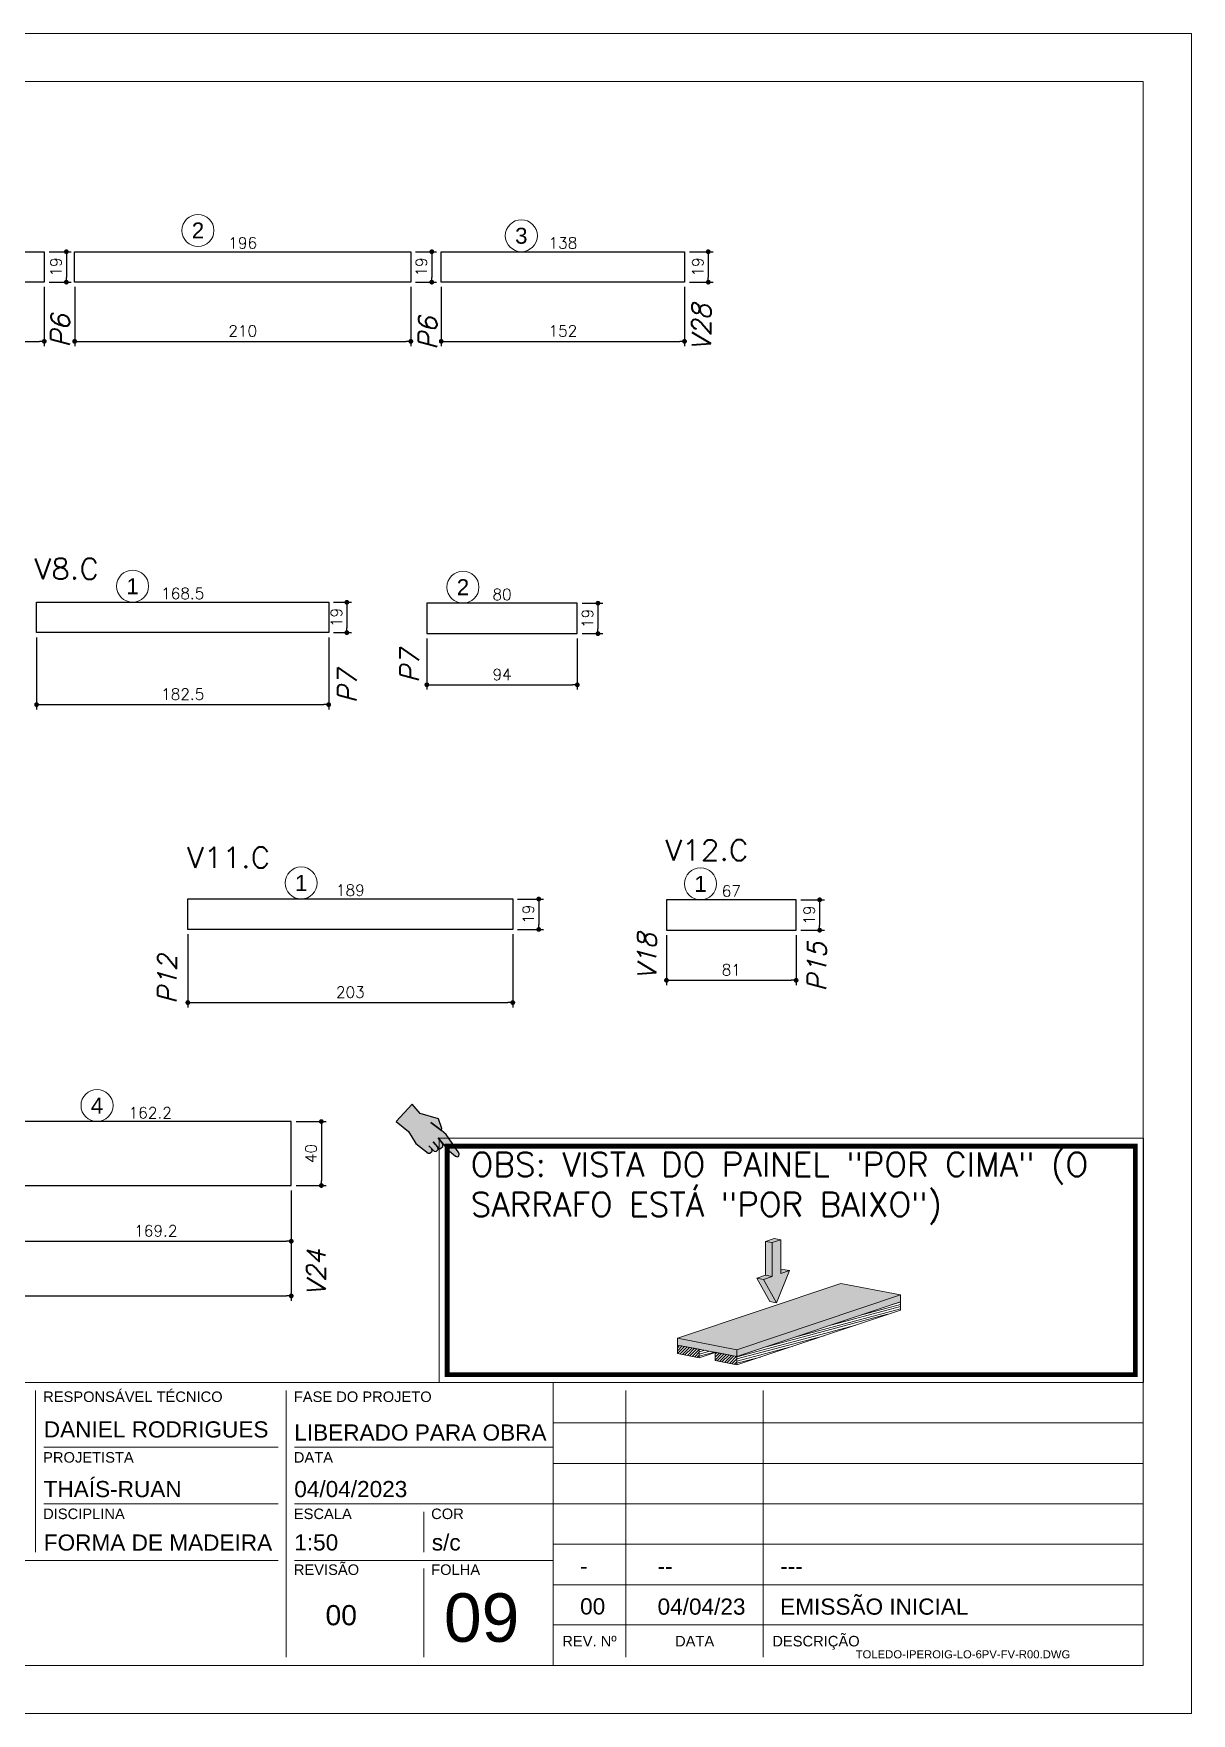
# Model space of a CAD drawing. Extents: x -20676 to 4767, y -817 to 14640.
# Drawn here: x -18330 to -17606, y 6382 to 7432 of the extents above; entities that cross this region are included whole.
import ezdxf
from ezdxf.enums import TextEntityAlignment as Align
from ezdxf.lldxf.tags import DXFTag

# ---------------------------------------------------------------- set-up
doc = ezdxf.new("R2010")
doc.units = 0
doc.header["$PDMODE"] = 2
doc.header["$PDSIZE"] = 10
doc.linetypes.add('CABLIN', pattern=[0.35, 0.25, -0.1])
doc.layers.get('0').update_dxf_attribs({"lineweight": 13})
doc.layers.get('Defpoints').update_dxf_attribs({"lineweight": 13})
for name, color, linetype, lineweight in [('contorno de painel', 7, 'Continuous', 13), ('cotas', 4, 'Continuous', 13), ('FOLHA MB', 7, 'Continuous', 13), ('HACHURACONCRETO', 7, 'Continuous', 13), ('Romaneio', 1, 'Continuous', 13), ('texto de viga', 7, 'Continuous', 13)]:
    doc.layers.add(name, color=color, linetype=linetype, lineweight=lineweight)
for name, color, linetype in [('Cota Sarrafo', 180, 'Continuous'), ('Painéis', 200, 'Continuous'), ('REGUA-80', 111, 'Continuous'), ('TEXTO_GERAL', 7, 'Continuous'), ('va165-sec', 5, 'DASHED')]:
    doc.layers.add(name, color=color, linetype=linetype)
doc.styles.add('ARIAL', font='arial.ttf', dxfattribs={"oblique": 15, "height": 25})
doc.styles.add('MB_C01', font='arial.ttf', dxfattribs={"height": 1.3})
doc.styles.add('MB_C02', font='arial.ttf', dxfattribs={"height": 2})
doc.styles.add('MB_C03', font='arial.ttf', dxfattribs={"height": 2.5})
doc.styles.add('MB_C04', font='arial.ttf', dxfattribs={"height": 6})
doc.styles.add('REGUA-120', font='ROMANS.shx', dxfattribs={"height": 15})
doc.styles.add('ROMANS', font='romans.shx')
tags = doc.linetypes.add('DASHED', pattern=[0.75, 0.5, -0.25]).pattern_tags.tags
tags[6:7] = [DXFTag(74, 4), DXFTag(75, 0), DXFTag(340, '0'), DXFTag(46, 1.0), DXFTag(50, 0.0), DXFTag(44, 0.0), DXFTag(45, 0.0)]
tags[4:5] = [DXFTag(74, 4), DXFTag(75, 0), DXFTag(340, '0'), DXFTag(46, 1.0), DXFTag(50, 0.0), DXFTag(44, 0.0), DXFTag(45, 0.0)]
doc.dimstyles.new('PAINEL', dxfattribs={"dimtxt": 7, "dimasz": 3, "dimexe": 3, "dimexo": 3, "dimgap": 3, "dimtad": 1, "dimdec": 1, "dimzin": 12, "dimdsep": 46, "dimtxsty": 'ROMANS', "dimblk": 'DOT', "dimcen": 0, "dimclrd": 4, "dimclre": 4, "dimclrt": 240, "dimadec": 1, "dimazin": 3, "dimtfac": 1, "dimtdec": 1, "dimtmove": 0, "dimatfit": 3, "dimfxl": 0, "dimtolj": 1, "dimtzin": 12, "dimarcsym": 0})
doc.dimstyles.new('projeto2', dxfattribs={"dimtxt": 7, "dimasz": 5, "dimexe": 1.25, "dimexo": 2.5, "dimgap": 2, "dimtad": 1, "dimdec": 1, "dimdsep": 46, "dimtxsty": 'ROMANS', "dimblk": 'OBLIQUE', "dimcen": 10, "dimdle": 1, "dimse1": 1, "dimse2": 1, "dimsd1": 1, "dimsd2": 1, "dimclrd": 256, "dimclre": 256, "dimclrt": 3, "dimadec": 0, "dimazin": 0, "dimtfac": 1, "dimtdec": 1, "dimtmove": 0, "dimatfit": 3, "dimldrblk": 'OBLIQUE', "dimfxl": 0, "dimlwd": -1, "dimlwe": -1, "dimarcsym": 0})

# ---------------------------------------------------------------- blocks, each defined once
blk = doc.blocks.new('A$Ceb89ac90')
at = {"color": 1}
for p, q in [((1086.3, 356.7), (70, 356.7)), ((763, 351.7), (763, 250.7)), ((919.6, 351.7), (919.6, 185)), ((1086.3, 356.7), (1086.3, 179.9)), ((1455, 356.7), (1086.3, 356.7)), ((1131.8, 185), (1131.8, 351.7)), ((1217.6, 351.7), (1217.6, 185)), ((1455, 331.5), (1086.3, 331.5)), ((914.6, 316.3), (768.1, 316.3)), ((1086.3, 316.3), (924.7, 316.3)), ((1455, 306.2), (1086.3, 306.2)), ((914.6, 281), (768.1, 281)), ((1086.3, 281), (924.7, 281)), ((1005.5, 275.9), (1005.5, 250.7)), ((1455, 281), (1086.3, 281)), ((1455, 255.7), (1086.3, 255.7)), ((914.6, 245.6), (440.7, 245.6)), ((1086.3, 245.6), (924.7, 245.6)), ((1005.5, 240.6), (1005.5, 185)), ((1455, 230.4), (1086.3, 230.4)), ((1455, 205.2), (1086.3, 205.2))]:
    blk.add_line(p, q, dxfattribs=at)
for points in [[(0, 1199.9), (0, 149.9), (1485, 149.9), (1485, 1199.9)], [(70, 1169.9), (70, 179.9), (1455, 179.9), (1455, 1169.9)]]:
    blk.add_lwpolyline(points, close=True, dxfattribs=at)
at = {"color": 6, "style": 'MB_C01'}
for s, height, p in [('RESPONSÁVEL TÉCNICO', 6.566, (767.7, 344.6)), ('FASE DO PROJETO', 6.566, (924.3, 344.6)), ('PROJETISTA', 6.57, (767.7, 306.7)), ('DATA', 6.57, (924.3, 306.7)), ('DISCIPLINA', 6.57, (767.7, 271.4)), ('ESCALA', 6.57, (924.3, 271.4)), ('COR', 6.57, (1010.1, 271.4)), ('REVISÃO', 6.57, (924.3, 236.5)), ('FOLHA', 6.57, (1010.1, 236.5))]:
    blk.add_text(s, height=height, dxfattribs=at).set_placement(p)
at = {"color": 5, "style": 'MB_C02'}
for s, p in [('DANIEL RODRIGUES', (768.1, 322.4)), ('FORMA DE MADEIRA', (768.1, 251.7))]:
    blk.add_text(s, height=10.102, dxfattribs=at).set_placement(p)
at = {"color": 6, "style": 'MB_C01'}
for s, p in [('DESCRIÇÃO', (1250.5, 195.1)), ('REV. Nº', (1109, 195.1)), ('DATA', (1174.7, 195.1))]:
    blk.add_text(s, height=6.57, dxfattribs=at).set_placement(p, align=Align.MIDDLE_CENTER)
at = {"insert": (1275.3, 189.4), "char_height": 5.051, "width": 210.818, "attachment_point": 1, "style": 'MB_C04'}
blk.add_mtext('TOLEDO-IPEROIG-LO-6PV-FV-R00.DWG', dxfattribs=at)
at = {"color": 5}
for tag, p, height, style in [('REV_05', (1103.1, 338.1), 10.1, 'MB_C02'), ('DATA_REV_05', (1151.5, 337.9), 10.1, 'MB_C02'), ('INFO_REV_05', (1228.1, 337.9), 10.1, 'MB_C02'), ('CLIENTE', (449.7, 328.8), 12.6, 'MB_C03'), ('FASE', (924.6, 320.5), 10.1, 'MB_C02'), ('REV_04', (1103.1, 312.8), 10.1, 'MB_C02'), ('DATA_REV_04', (1151.5, 312.7), 10.1, 'MB_C02'), ('INFO_REV_04', (1228.1, 312.7), 10.1, 'MB_C02'), ('PROJETISTA', (768, 285.1), 10.1, 'MB_C02'), ('DATA', (924.6, 285.1), 10.1, 'MB_C02'), ('REV_03', (1103.1, 287.6), 10.1, 'MB_C02'), ('DATA_REV_03', (1151.5, 287.4), 10.1, 'MB_C02'), ('INFO_REV_03', (1228.1, 287.4), 10.1, 'MB_C02'), ('OBRA', (449.7, 273.3), 12.6, 'MB_C03'), ('REV_02', (1103.1, 262.3), 10.1, 'MB_C02'), ('DATA_REV_02', (1151.5, 262.1), 10.1, 'MB_C02'), ('INFO_REV_02', (1228.1, 262.1), 10.1, 'MB_C02'), ('ESC', (924.6, 251.8), 10.1, 'MB_C02'), ('COR', (1010.5, 251.8), 10.1, 'MB_C02'), ('REV_01', (1103.1, 237.1), 10.1, 'MB_C02'), ('DATA_REV_01', (1151.5, 236.9), 10.1, 'MB_C02'), ('INFO_REV_01', (1228.1, 236.9), 10.1, 'MB_C02'), ('PAVIMENTO', (449.7, 215.3), 12.6, 'MB_C03'), ('FL', (1018.1, 194.7), 30.3, 'MB_C04'), ('REV_00', (1103.1, 211.8), 10.1, 'MB_C02'), ('DATA_REV_00', (1151.5, 211.6), 10.1, 'MB_C02'), ('EMISSÃO_INICIAL', (1228.1, 211.6), 10.1, 'MB_C02'), ('REV', (944.1, 205), 12.6, 'MB_C03')]:
    blk.add_attdef(tag, p, '', height=height, dxfattribs=dict(at, style=style))
at = {"color": 6, "style": 'MB_C02'}
for tag, p in [('ENDEREÇO_CLIENTE', (449.7, 307.8)), ('ENDEREÇO_OBRA', (449.7, 252.7)), ('TIPO_DE_PROJETO', (449.7, 192.3))]:
    blk.add_attdef(tag, p, '', height=10.1, dxfattribs=at)
blk = doc.blocks.new('INDICADOR')
at = {"layer": 'va165-sec', "ltscale": 100}
blk.add_hatch(color=61, dxfattribs=at).paths.add_polyline_path([(-59.7, -24.5), (-37.5, -24.3), (-35.4, -22.8), (-34.7, -18.5), (-36.9, -15.9), (-32.1, -16.5), (-29.9, -15.1), (-29.3, -11.2), (-31.5, -8.9), (-29.5, -9.3), (-27.5, -7.7), (-26.6, -3.4), (-28.9, -0.4), (-18.5, -2.8), (-3.7, -3.1), (-0.7, -1.9), (0, 0), (-1.3, 2.8), (-2.9, 3.5), (-33.7, 13.2), (-42.6, 13.1), (-44, 16), (-56.7, 23.9), (-82.1, 13.8), (-99.5, 16.7), (-102.1, -17), (-79.1, -17.5)])
at = {"layer": 'REGUA-80', "color": 1}
blk.add_lwpolyline([(-102.1, -17), (-79.1, -17.5), (-59.7, -24.5), (-37.5, -24.3), (-35.4, -22.8), (-34.7, -18.5), (-36.9, -15.9), (-43.1, -15.1), (-32.1, -16.5), (-29.9, -15.1), (-29.3, -11.2), (-31.5, -8.9), (-41.5, -7), (-29.5, -9.3), (-27.5, -7.7), (-26.6, -3.4), (-28.9, -0.4), (-39.8, 2.2), (-18.5, -2.8), (-3.7, -3.1), (-0.7, -1.9), (0, 0), (-1.3, 2.8), (-2.9, 3.5), (-33.7, 13.2), (-42.6, 13.1), (-61.9, 12.9), (-42.6, 13.1), (-44, 16), (-56.7, 23.9), (-82.1, 13.8), (-99.5, 16.7), (-102.1, -17)], dxfattribs=at)
blk = doc.blocks.new('DEDADA')
at = {"linetype": 'Continuous', "ltscale": 100, "xscale": 0.5000000000004939, "yscale": 0.5000000000004939, "zscale": 0.5000000000004939, "rotation": 321.5463332659798}
blk.add_blockref('INDICADOR', (63.1, 17), dxfattribs=at)
blk = doc.blocks.new('FDSFSDFSDF')
at = {"layer": 'HACHURACONCRETO'}
h = blk.add_hatch(color=1, dxfattribs=at)
h.dxf.hatch_style = 1
h.paths.add_polyline_path([(-20956.4, 7327.5), (-20960.7, 7328.3), (-20960.7, 7307.2), (-20956.4, 7306.3)], flags=17)
h.paths.add_polyline_path([(-20951, 7329.3), (-20956.4, 7327.5), (-20956.4, 7306.3), (-20961.8, 7304.5), (-20953.7, 7289.8), (-20945.6, 7310), (-20951, 7308.2)])
h.paths.add_polyline_path([(-20961.8, 7304.5), (-20966.1, 7305.3), (-20958, 7290.7), (-20953.7, 7289.8)])
h.paths.add_polyline_path([(-20956.4, 7306.3), (-20960.7, 7307.2), (-20966.1, 7305.3), (-20961.8, 7304.5)])
h.paths.add_polyline_path([(-20945.6, 7310), (-20949.9, 7310.8), (-20951, 7310.4), (-20951, 7308.2)], flags=17)
h.paths.add_polyline_path([(-20951, 7329.3), (-20955.3, 7330.1), (-20960.7, 7328.3), (-20956.4, 7327.5)])
h = blk.add_hatch(color=253, dxfattribs=at)
h.dxf.hatch_style = 1
h.paths.add_polyline_path([(-20876.3, 7294.9), (-20913.5, 7302), (-21015.7, 7267.8), (-20978.5, 7260.6)])
h.paths.add_polyline_path([(-21015.7, 7267.8), (-21015.7, 7263.5), (-20978.5, 7256.4), (-20978.5, 7260.6)])
h.paths.add_polyline_path([(-20876.3, 7290.6), (-20876.3, 7294.9), (-20978.5, 7260.6), (-20978.5, 7256.4)])
h = blk.add_hatch(dxfattribs=at)
h.set_pattern_fill('ANSI31', color=252, scale=0.409149, angle=150)
h.set_pattern_definition([(195, (7609.989, -2957.4306), (0.336218163, -1.254783266), [])])
h.paths.add_polyline_path([(-20992.2, 7258.9), (-20992.2, 7259), (-21002, 7260.9), (-21002, 7255.6)])
h.paths.add_polyline_path([(-20876.3, 7285.4), (-20876.3, 7290.6), (-20978.5, 7256.4), (-20978.5, 7251.1)])
h = blk.add_hatch(dxfattribs=at)
h.set_pattern_fill('ANSI31', color=252, scale=0.409149)
h.set_pattern_definition([(45, (7609.989, -2957.4306), (-0.918565103, 0.918565103), [])])
h.paths.add_polyline_path([(-21002, 7260.9), (-21015.7, 7263.5), (-21015.7, 7258.3), (-21002, 7255.6)])
h.paths.add_polyline_path([(-20978.5, 7256.4), (-20992.2, 7259), (-20992.2, 7253.8), (-20978.5, 7251.1)])
at = {"color": 0, "linetype": 'Continuous', "lineweight": 0, "extrusion": (5.55112e-17, 0.967349, 0.253449)}
for p, q in [((-20960.7, 7328.3), (-20955.3, 7330.1)), ((-20951, 7329.3), (-20956.4, 7327.5)), ((-20951, 7329.3), (-20955.3, 7330.1)), ((-20951, 7308.2), (-20951, 7329.3)), ((-20956.4, 7327.5), (-20960.7, 7328.3)), ((-20960.7, 7307.2), (-20960.7, 7328.3)), ((-20956.4, 7327.5), (-20956.4, 7306.3)), ((-20953.7, 7289.8), (-20945.6, 7310)), ((-20951, 7310.4), (-20949.9, 7310.8)), ((-20945.6, 7310), (-20951, 7308.2)), ((-20945.6, 7310), (-20949.9, 7310.8)), ((-20913.5, 7302), (-21015.7, 7267.8)), ((-20966.1, 7305.3), (-20960.7, 7307.2)), ((-20961.8, 7304.5), (-20966.1, 7305.3)), ((-20958, 7290.7), (-20966.1, 7305.3)), ((-20956.4, 7306.3), (-20961.8, 7304.5)), ((-20961.8, 7304.5), (-20953.7, 7289.8)), ((-20956.4, 7306.3), (-20960.7, 7307.2)), ((-20876.3, 7294.9), (-20913.5, 7302)), ((-20978.5, 7260.6), (-20876.3, 7294.9)), ((-20876.3, 7290.6), (-20978.5, 7256.4)), ((-20876.3, 7290.6), (-20978.5, 7256.4)), ((-20953.7, 7289.8), (-20958, 7290.7)), ((-20876.3, 7290.6), (-20876.3, 7294.9)), ((-20876.3, 7290.6), (-20876.3, 7285.4)), ((-20876.3, 7285.4), (-20978.5, 7251.1)), ((-21015.7, 7267.8), (-20978.5, 7260.6)), ((-21015.7, 7263.5), (-21015.7, 7267.8)), ((-21015.7, 7263.5), (-21015.7, 7258.3)), ((-21015.7, 7263.5), (-21002, 7260.9)), ((-20978.5, 7256.4), (-21015.7, 7263.5)), ((-21002, 7255.6), (-21015.7, 7258.3)), ((-21002, 7260.9), (-21002, 7255.6)), ((-20992.2, 7258.9), (-21002, 7255.6)), ((-20978.5, 7256.4), (-20992.2, 7259)), ((-20992.2, 7259), (-20992.2, 7253.8)), ((-20978.5, 7256.4), (-20978.5, 7260.6)), ((-20978.5, 7256.4), (-20978.5, 7251.1)), ((-20978.5, 7251.1), (-20992.2, 7253.8))]:
    blk.add_line(p, q, dxfattribs=at)
blk.add_lwpolyline([(-21164.5, 7392.8), (-20724.6, 7392.8), (-20724.6, 7240), (-21164.5, 7240)], close=True)
at = {"const_width": 3}
blk.add_lwpolyline([(-21159.5, 7387.8), (-20729.6, 7387.8), (-20729.6, 7245), (-21159.5, 7245)], close=True, dxfattribs=at)
at = {"lineweight": 5, "xscale": 0.8622490710097133, "yscale": 0.8622490710097133, "zscale": 0.2874163570032379}
blk.add_blockref('DEDADA', (-21206.7, 7367), dxfattribs=at)
at = {"layer": 'contorno de painel', "linetype": 'CABLIN', "insert": (-21144.8, 7383.9), "char_height": 15, "attachment_point": 1, "style": 'ROMANS'}
blk.add_mtext_dynamic_manual_height_columns('OBS: VISTA DO PAINEL "POR CIMA" (O SARRAFO ESTÁ "POR BAIXO")', width=429.807, gutter_width=45, heights=[0], dxfattribs=at)
blk = doc.blocks.new('_Dot')
at = {"color": 0, "linetype": 'ByBlock', "lineweight": -2}
blk.add_line((-0.5, 0), (-1, 0), dxfattribs=at)
at = {"color": 0, "linetype": 'ByBlock', "const_width": 0.5}
blk.add_lwpolyline([(-0.25, 0, 1), (0.25, 0, 1)], format="xyb", close=True, dxfattribs=at)
blk = doc.blocks.new('*D764')
at = {"layer": 'cotas', "color": 4, "lineweight": -2, "transparency": 16777216}
for p, q in [((-18475, 7273.9), (-18475, 7236.9)), ((-18323, 7273.9), (-18323, 7236.9)), ((-18472, 7239.9), (-18326, 7239.9))]:
    blk.add_line(p, q, dxfattribs=at)
at = {"layer": 'Defpoints', "color": 0, "transparency": 16777216}
for p in [(-18475, 7276.9), (-18323, 7276.9), (-18323, 7239.9)]:
    blk.add_point(p, dxfattribs=at)
at = {"layer": 'cotas', "color": 4, "lineweight": -2, "transparency": 16777216, "xscale": 3, "yscale": 3, "zscale": 3, "rotation": 180}
blk.add_blockref('_Dot', (-18475, 7239.9), dxfattribs=at)
at = {"layer": 'cotas', "color": 4, "lineweight": -2, "transparency": 16777216, "xscale": 3, "yscale": 3, "zscale": 3}
blk.add_blockref('_Dot', (-18323, 7239.9), dxfattribs=at)
at = {"layer": 'cotas', "color": 240, "transparency": 16777216, "insert": (-18399, 7246.4), "char_height": 7, "attachment_point": 5, "style": 'ROMANS'}
blk.add_mtext('\\A1;152', dxfattribs=at)
blk = doc.blocks.new('*D765')
at = {"layer": 'cotas', "color": 4, "lineweight": -2, "transparency": 16777216}
for p, q in [((-18304, 7273.9), (-18304, 7236.9)), ((-18094, 7273.9), (-18094, 7236.9)), ((-18301, 7239.9), (-18097, 7239.9))]:
    blk.add_line(p, q, dxfattribs=at)
at = {"layer": 'Defpoints', "color": 0, "transparency": 16777216}
for p in [(-18304, 7276.9), (-18094, 7276.9), (-18094, 7239.9)]:
    blk.add_point(p, dxfattribs=at)
at = {"layer": 'cotas', "color": 4, "lineweight": -2, "transparency": 16777216, "xscale": 3, "yscale": 3, "zscale": 3, "rotation": 180}
blk.add_blockref('_Dot', (-18304, 7239.9), dxfattribs=at)
at = {"layer": 'cotas', "color": 4, "lineweight": -2, "transparency": 16777216, "xscale": 3, "yscale": 3, "zscale": 3}
blk.add_blockref('_Dot', (-18094, 7239.9), dxfattribs=at)
at = {"layer": 'cotas', "color": 240, "transparency": 16777216, "insert": (-18199, 7246.4), "char_height": 7, "attachment_point": 5, "style": 'ROMANS'}
blk.add_mtext('\\A1;210', dxfattribs=at)
blk = doc.blocks.new('*D766')
at = {"layer": 'cotas', "color": 4, "lineweight": -2, "transparency": 16777216}
for p, q in [((-18075, 7273.9), (-18075, 7236.9)), ((-17923, 7273.9), (-17923, 7236.9)), ((-18072, 7239.9), (-17926, 7239.9))]:
    blk.add_line(p, q, dxfattribs=at)
at = {"layer": 'Defpoints', "color": 0, "transparency": 16777216}
for p in [(-18075, 7276.9), (-17923, 7276.9), (-17923, 7239.9)]:
    blk.add_point(p, dxfattribs=at)
at = {"layer": 'cotas', "color": 4, "lineweight": -2, "transparency": 16777216, "xscale": 3, "yscale": 3, "zscale": 3, "rotation": 180}
blk.add_blockref('_Dot', (-18075, 7239.9), dxfattribs=at)
at = {"layer": 'cotas', "color": 4, "lineweight": -2, "transparency": 16777216, "xscale": 3, "yscale": 3, "zscale": 3}
blk.add_blockref('_Dot', (-17923, 7239.9), dxfattribs=at)
at = {"layer": 'cotas', "color": 240, "transparency": 16777216, "insert": (-17999, 7246.4), "char_height": 7, "attachment_point": 5, "style": 'ROMANS'}
blk.add_mtext('\\A1;152', dxfattribs=at)
blk = doc.blocks.new('*D767')
at = {"layer": 'cotas', "color": 4, "lineweight": -2, "transparency": 16777216}
for p, q in [((-17920, 7295.9), (-17905.2, 7295.9)), ((-17908.2, 7292.9), (-17908.2, 7279.9)), ((-17920, 7276.9), (-17905.2, 7276.9))]:
    blk.add_line(p, q, dxfattribs=at)
at = {"layer": 'Defpoints', "color": 0, "transparency": 16777216}
for p in [(-17923, 7295.9), (-17923, 7276.9), (-17908.2, 7276.9)]:
    blk.add_point(p, dxfattribs=at)
at = {"layer": 'cotas', "color": 4, "lineweight": -2, "transparency": 16777216, "xscale": 3, "yscale": 3, "zscale": 3}
for p, rotation in [((-17908.2, 7295.9), 90), ((-17908.2, 7276.9), 270)]:
    blk.add_blockref('_Dot', p, dxfattribs=dict(at, rotation=rotation))
at = {"layer": 'cotas', "color": 240, "transparency": 16777216, "insert": (-17914.7, 7286.4), "char_height": 7, "attachment_point": 5, "rotation": 90, "style": 'ROMANS'}
blk.add_mtext('\\A1;19', dxfattribs=at)
blk = doc.blocks.new('*D768')
at = {"layer": 'cotas', "color": 4, "lineweight": -2, "transparency": 16777216}
for p, q in [((-18091, 7295.9), (-18077.9, 7295.9)), ((-18080.9, 7292.9), (-18080.9, 7279.9)), ((-18091, 7276.9), (-18077.9, 7276.9))]:
    blk.add_line(p, q, dxfattribs=at)
at = {"layer": 'Defpoints', "color": 0, "transparency": 16777216}
for p in [(-18094, 7295.9), (-18094, 7276.9), (-18080.9, 7276.9)]:
    blk.add_point(p, dxfattribs=at)
at = {"layer": 'cotas', "color": 4, "lineweight": -2, "transparency": 16777216, "xscale": 3, "yscale": 3, "zscale": 3}
for p, rotation in [((-18080.9, 7295.9), 90), ((-18080.9, 7276.9), 270)]:
    blk.add_blockref('_Dot', p, dxfattribs=dict(at, rotation=rotation))
at = {"layer": 'cotas', "color": 240, "transparency": 16777216, "insert": (-18087.4, 7286.4), "char_height": 7, "attachment_point": 5, "rotation": 90, "style": 'ROMANS'}
blk.add_mtext('\\A1;19', dxfattribs=at)
blk = doc.blocks.new('*D769')
at = {"layer": 'cotas', "color": 4, "lineweight": -2, "transparency": 16777216}
for p, q in [((-18320, 7295.9), (-18306.2, 7295.9)), ((-18309.2, 7292.9), (-18309.2, 7279.9)), ((-18320, 7276.9), (-18306.2, 7276.9))]:
    blk.add_line(p, q, dxfattribs=at)
at = {"layer": 'Defpoints', "color": 0, "transparency": 16777216}
for p in [(-18323, 7295.9), (-18323, 7276.9), (-18309.2, 7276.9)]:
    blk.add_point(p, dxfattribs=at)
at = {"layer": 'cotas', "color": 4, "lineweight": -2, "transparency": 16777216, "xscale": 3, "yscale": 3, "zscale": 3}
for p, rotation in [((-18309.2, 7295.9), 90), ((-18309.2, 7276.9), 270)]:
    blk.add_blockref('_Dot', p, dxfattribs=dict(at, rotation=rotation))
at = {"layer": 'cotas', "color": 240, "transparency": 16777216, "insert": (-18315.7, 7286.4), "char_height": 7, "attachment_point": 5, "rotation": 90, "style": 'ROMANS'}
blk.add_mtext('\\A1;19', dxfattribs=at)
blk = doc.blocks.new('*D771')
at = {"layer": 'Defpoints', "color": 0, "transparency": 16777216}
for p in [(-18297, 7295.9), (-18101, 7295.9), (-18101, 7295.9)]:
    blk.add_point(p, dxfattribs=at)
at = {"layer": 'Cota Sarrafo', "color": 3, "transparency": 16777216, "insert": (-18199, 7301.4), "char_height": 7, "attachment_point": 5, "style": 'ROMANS'}
blk.add_mtext('196', dxfattribs=at)
blk = doc.blocks.new('_OBLIQUE')
at = {"color": 0, "linetype": 'ByBlock', "lineweight": -2}
for p, q in [((0, 0), (-1, 0)), ((-0.5, -0.5), (0.5, 0.5))]:
    blk.add_line(p, q, dxfattribs=at)
blk = doc.blocks.new('*D772')
at = {"layer": 'Defpoints', "color": 0, "transparency": 16777216}
for p in [(-18068, 7295.9), (-17930, 7295.9), (-17930, 7295.9)]:
    blk.add_point(p, dxfattribs=at)
at = {"layer": 'Cota Sarrafo', "color": 3, "transparency": 16777216, "insert": (-17999, 7301.4), "char_height": 7, "attachment_point": 5, "style": 'ROMANS'}
blk.add_mtext('138', dxfattribs=at)
blk = doc.blocks.new('*D780')
at = {"layer": 'cotas', "color": 4, "lineweight": -2, "transparency": 16777216}
for p, q in [((-18327.8, 7054.8), (-18327.8, 7009.8)), ((-18145.3, 7054.8), (-18145.3, 7009.8)), ((-18324.8, 7012.8), (-18148.3, 7012.8))]:
    blk.add_line(p, q, dxfattribs=at)
at = {"layer": 'Defpoints', "color": 0, "transparency": 16777216}
for p in [(-18327.8, 7057.8), (-18145.3, 7057.8), (-18145.3, 7012.8)]:
    blk.add_point(p, dxfattribs=at)
at = {"layer": 'cotas', "color": 4, "lineweight": -2, "transparency": 16777216, "xscale": 3, "yscale": 3, "zscale": 3, "rotation": 180}
blk.add_blockref('_Dot', (-18327.8, 7012.8), dxfattribs=at)
at = {"layer": 'cotas', "color": 4, "lineweight": -2, "transparency": 16777216, "xscale": 3, "yscale": 3, "zscale": 3}
blk.add_blockref('_Dot', (-18145.3, 7012.8), dxfattribs=at)
at = {"layer": 'cotas', "color": 240, "transparency": 16777216, "insert": (-18236.5, 7019.3), "char_height": 7, "attachment_point": 5, "style": 'ROMANS'}
blk.add_mtext('\\A1;182.5', dxfattribs=at)
blk = doc.blocks.new('*D781')
at = {"layer": 'cotas', "color": 4, "lineweight": -2, "transparency": 16777216}
for p, q in [((-18142.3, 7076.8), (-18131, 7076.8)), ((-18134, 7073.8), (-18134, 7060.8)), ((-18142.3, 7057.8), (-18131, 7057.8))]:
    blk.add_line(p, q, dxfattribs=at)
at = {"layer": 'Defpoints', "color": 0, "transparency": 16777216}
for p in [(-18145.3, 7076.8), (-18145.3, 7057.8), (-18134, 7057.8)]:
    blk.add_point(p, dxfattribs=at)
at = {"layer": 'cotas', "color": 4, "lineweight": -2, "transparency": 16777216, "xscale": 3, "yscale": 3, "zscale": 3}
for p, rotation in [((-18134, 7076.8), 90), ((-18134, 7057.8), 270)]:
    blk.add_blockref('_Dot', p, dxfattribs=dict(at, rotation=rotation))
at = {"layer": 'cotas', "color": 240, "transparency": 16777216, "insert": (-18140.5, 7067.3), "char_height": 7, "attachment_point": 5, "rotation": 90, "style": 'ROMANS'}
blk.add_mtext('\\A1;19', dxfattribs=at)
blk = doc.blocks.new('*D782')
at = {"layer": 'Defpoints', "color": 0, "transparency": 16777216}
for p in [(-18320.8, 7076.8), (-18152.3, 7076.8), (-18152.3, 7076.8)]:
    blk.add_point(p, dxfattribs=at)
at = {"layer": 'Cota Sarrafo', "color": 3, "transparency": 16777216, "insert": (-18236.5, 7082.3), "char_height": 7, "attachment_point": 5, "style": 'ROMANS'}
blk.add_mtext('168.5', dxfattribs=at)
blk = doc.blocks.new('*D794')
at = {"layer": 'cotas', "color": 4, "lineweight": -2, "transparency": 16777216}
for p, q in [((-18233.3, 6869.3), (-18233.3, 6823.6)), ((-18030.3, 6869.3), (-18030.3, 6823.6)), ((-18230.3, 6826.6), (-18033.3, 6826.6))]:
    blk.add_line(p, q, dxfattribs=at)
at = {"layer": 'Defpoints', "color": 0, "transparency": 16777216}
for p in [(-18233.3, 6872.3), (-18030.3, 6872.3), (-18030.3, 6826.6)]:
    blk.add_point(p, dxfattribs=at)
at = {"layer": 'cotas', "color": 4, "lineweight": -2, "transparency": 16777216, "xscale": 3, "yscale": 3, "zscale": 3, "rotation": 180}
blk.add_blockref('_Dot', (-18233.3, 6826.6), dxfattribs=at)
at = {"layer": 'cotas', "color": 4, "lineweight": -2, "transparency": 16777216, "xscale": 3, "yscale": 3, "zscale": 3}
blk.add_blockref('_Dot', (-18030.3, 6826.6), dxfattribs=at)
at = {"layer": 'cotas', "color": 240, "transparency": 16777216, "insert": (-18131.8, 6833.1), "char_height": 7, "attachment_point": 5, "style": 'ROMANS'}
blk.add_mtext('\\A1;203', dxfattribs=at)
blk = doc.blocks.new('*D795')
at = {"layer": 'cotas', "color": 4, "lineweight": -2, "transparency": 16777216}
for p, q in [((-18027.3, 6891.3), (-18011.1, 6891.3)), ((-18014.1, 6888.3), (-18014.1, 6875.3)), ((-18027.3, 6872.3), (-18011.1, 6872.3))]:
    blk.add_line(p, q, dxfattribs=at)
at = {"layer": 'Defpoints', "color": 0, "transparency": 16777216}
for p in [(-18030.3, 6891.3), (-18030.3, 6872.3), (-18014.1, 6872.3)]:
    blk.add_point(p, dxfattribs=at)
at = {"layer": 'cotas', "color": 4, "lineweight": -2, "transparency": 16777216, "xscale": 3, "yscale": 3, "zscale": 3}
for p, rotation in [((-18014.1, 6891.3), 90), ((-18014.1, 6872.3), 270)]:
    blk.add_blockref('_Dot', p, dxfattribs=dict(at, rotation=rotation))
at = {"layer": 'cotas', "color": 240, "transparency": 16777216, "insert": (-18020.6, 6881.8), "char_height": 7, "attachment_point": 5, "rotation": 90, "style": 'ROMANS'}
blk.add_mtext('\\A1;19', dxfattribs=at)
blk = doc.blocks.new('*D796')
at = {"layer": 'Defpoints', "color": 0, "transparency": 16777216}
for p in [(-18226.3, 6891.3), (-18037.3, 6891.3), (-18037.3, 6891.3)]:
    blk.add_point(p, dxfattribs=at)
at = {"layer": 'Cota Sarrafo', "color": 3, "transparency": 16777216, "insert": (-18131.8, 6896.8), "char_height": 7, "attachment_point": 5, "style": 'ROMANS'}
blk.add_mtext('189', dxfattribs=at)
blk = doc.blocks.new('*D797')
at = {"layer": 'cotas', "color": 4, "lineweight": -2, "transparency": 16777216}
for p, q in [((-18084, 7054.2), (-18084, 7022.2)), ((-17990, 7054.2), (-17990, 7022.2)), ((-18081, 7025.2), (-17993, 7025.2))]:
    blk.add_line(p, q, dxfattribs=at)
at = {"layer": 'Defpoints', "color": 0, "transparency": 16777216}
for p in [(-18084, 7057.2), (-17990, 7057.2), (-17990, 7025.2)]:
    blk.add_point(p, dxfattribs=at)
at = {"layer": 'cotas', "color": 4, "lineweight": -2, "transparency": 16777216, "xscale": 3, "yscale": 3, "zscale": 3, "rotation": 180}
blk.add_blockref('_Dot', (-18084, 7025.2), dxfattribs=at)
at = {"layer": 'cotas', "color": 4, "lineweight": -2, "transparency": 16777216, "xscale": 3, "yscale": 3, "zscale": 3}
blk.add_blockref('_Dot', (-17990, 7025.2), dxfattribs=at)
at = {"layer": 'cotas', "color": 240, "transparency": 16777216, "insert": (-18037, 7031.7), "char_height": 7, "attachment_point": 5, "style": 'ROMANS'}
blk.add_mtext('\\A1;94', dxfattribs=at)
blk = doc.blocks.new('*D798')
at = {"layer": 'cotas', "color": 4, "lineweight": -2, "transparency": 16777216}
for p, q in [((-17987, 7076.2), (-17974.1, 7076.2)), ((-17977.1, 7073.2), (-17977.1, 7060.2)), ((-17987, 7057.2), (-17974.1, 7057.2))]:
    blk.add_line(p, q, dxfattribs=at)
at = {"layer": 'Defpoints', "color": 0, "transparency": 16777216}
for p in [(-17990, 7076.2), (-17990, 7057.2), (-17977.1, 7057.2)]:
    blk.add_point(p, dxfattribs=at)
at = {"layer": 'cotas', "color": 4, "lineweight": -2, "transparency": 16777216, "xscale": 3, "yscale": 3, "zscale": 3}
for p, rotation in [((-17977.1, 7076.2), 90), ((-17977.1, 7057.2), 270)]:
    blk.add_blockref('_Dot', p, dxfattribs=dict(at, rotation=rotation))
at = {"layer": 'cotas', "color": 240, "transparency": 16777216, "insert": (-17983.6, 7066.7), "char_height": 7, "attachment_point": 5, "rotation": 90, "style": 'ROMANS'}
blk.add_mtext('\\A1;19', dxfattribs=at)
blk = doc.blocks.new('*D799')
at = {"layer": 'Defpoints', "color": 0, "transparency": 16777216}
for p in [(-18077, 7076.2), (-17997, 7076.2), (-17997, 7076.2)]:
    blk.add_point(p, dxfattribs=at)
at = {"layer": 'Cota Sarrafo', "color": 3, "transparency": 16777216, "insert": (-18037, 7081.7), "char_height": 7, "attachment_point": 5, "style": 'ROMANS'}
blk.add_mtext('80', dxfattribs=at)
blk = doc.blocks.new('*D800')
at = {"layer": 'cotas', "color": 4, "lineweight": -2, "transparency": 16777216}
for p, q in [((-17934.3, 6868.8), (-17934.3, 6837.5)), ((-17853.3, 6868.8), (-17853.3, 6837.5)), ((-17931.3, 6840.5), (-17856.3, 6840.5))]:
    blk.add_line(p, q, dxfattribs=at)
at = {"layer": 'Defpoints', "color": 0, "transparency": 16777216}
for p in [(-17934.3, 6871.8), (-17853.3, 6871.8), (-17853.3, 6840.5)]:
    blk.add_point(p, dxfattribs=at)
at = {"layer": 'cotas', "color": 4, "lineweight": -2, "transparency": 16777216, "xscale": 3, "yscale": 3, "zscale": 3, "rotation": 180}
blk.add_blockref('_Dot', (-17934.3, 6840.5), dxfattribs=at)
at = {"layer": 'cotas', "color": 4, "lineweight": -2, "transparency": 16777216, "xscale": 3, "yscale": 3, "zscale": 3}
blk.add_blockref('_Dot', (-17853.3, 6840.5), dxfattribs=at)
at = {"layer": 'cotas', "color": 240, "transparency": 16777216, "insert": (-17893.8, 6847), "char_height": 7, "attachment_point": 5, "style": 'ROMANS'}
blk.add_mtext('\\A1;81', dxfattribs=at)
blk = doc.blocks.new('*D801')
at = {"layer": 'cotas', "color": 4, "lineweight": -2, "transparency": 16777216}
for p, q in [((-17850.3, 6890.8), (-17835.6, 6890.8)), ((-17838.6, 6887.8), (-17838.6, 6874.8)), ((-17850.3, 6871.8), (-17835.6, 6871.8))]:
    blk.add_line(p, q, dxfattribs=at)
at = {"layer": 'Defpoints', "color": 0, "transparency": 16777216}
for p in [(-17853.3, 6890.8), (-17853.3, 6871.8), (-17838.6, 6871.8)]:
    blk.add_point(p, dxfattribs=at)
at = {"layer": 'cotas', "color": 4, "lineweight": -2, "transparency": 16777216, "xscale": 3, "yscale": 3, "zscale": 3}
for p, rotation in [((-17838.6, 6890.8), 90), ((-17838.6, 6871.8), 270)]:
    blk.add_blockref('_Dot', p, dxfattribs=dict(at, rotation=rotation))
at = {"layer": 'cotas', "color": 240, "transparency": 16777216, "insert": (-17845.1, 6881.3), "char_height": 7, "attachment_point": 5, "rotation": 90, "style": 'ROMANS'}
blk.add_mtext('\\A1;19', dxfattribs=at)
blk = doc.blocks.new('*D804')
at = {"layer": 'cotas', "color": 4, "lineweight": -2, "transparency": 16777216}
for p, q in [((-18581.9, 6709.2), (-18581.9, 6640.2)), ((-18168.7, 6709.2), (-18168.7, 6640.2)), ((-18578.9, 6643.2), (-18171.7, 6643.2))]:
    blk.add_line(p, q, dxfattribs=at)
at = {"layer": 'Defpoints', "color": 0, "transparency": 16777216}
for p in [(-18581.9, 6712.2), (-18168.7, 6712.2), (-18168.7, 6643.2)]:
    blk.add_point(p, dxfattribs=at)
at = {"layer": 'cotas', "color": 4, "lineweight": -2, "transparency": 16777216, "xscale": 3, "yscale": 3, "zscale": 3, "rotation": 180}
blk.add_blockref('_Dot', (-18581.9, 6643.2), dxfattribs=at)
at = {"layer": 'cotas', "color": 4, "lineweight": -2, "transparency": 16777216, "xscale": 3, "yscale": 3, "zscale": 3}
blk.add_blockref('_Dot', (-18168.7, 6643.2), dxfattribs=at)
at = {"layer": 'cotas', "color": 240, "transparency": 16777216, "insert": (-18375.3, 6649.7), "char_height": 7, "attachment_point": 5, "style": 'ROMANS'}
blk.add_mtext('\\A1;413.2', dxfattribs=at)
blk = doc.blocks.new('*D805')
at = {"layer": 'cotas', "color": 4, "lineweight": -2, "transparency": 16777216}
for p, q in [((-18165.7, 6752.2), (-18146.9, 6752.2)), ((-18149.9, 6749.2), (-18149.9, 6715.2)), ((-18165.7, 6712.2), (-18146.9, 6712.2))]:
    blk.add_line(p, q, dxfattribs=at)
at = {"layer": 'Defpoints', "color": 0, "transparency": 16777216}
for p in [(-18168.7, 6752.2), (-18168.7, 6712.2), (-18149.9, 6712.2)]:
    blk.add_point(p, dxfattribs=at)
at = {"layer": 'cotas', "color": 4, "lineweight": -2, "transparency": 16777216, "xscale": 3, "yscale": 3, "zscale": 3}
for p, rotation in [((-18149.9, 6752.2), 90), ((-18149.9, 6712.2), 270)]:
    blk.add_blockref('_Dot', p, dxfattribs=dict(at, rotation=rotation))
at = {"layer": 'cotas', "color": 240, "transparency": 16777216, "insert": (-18156.4, 6732.2), "char_height": 7, "attachment_point": 5, "rotation": 90, "style": 'ROMANS'}
blk.add_mtext('\\A1;40', dxfattribs=at)
blk = doc.blocks.new('*D810')
at = {"layer": 'cotas', "color": 4, "lineweight": -2, "transparency": 16777216}
for p, q in [((-18337.9, 6709.2), (-18337.9, 6674.4)), ((-18168.7, 6709.2), (-18168.7, 6674.4)), ((-18334.9, 6677.4), (-18171.7, 6677.4))]:
    blk.add_line(p, q, dxfattribs=at)
at = {"layer": 'Defpoints', "color": 0, "transparency": 16777216}
for p in [(-18337.9, 6712.2), (-18168.7, 6712.2), (-18168.7, 6677.4)]:
    blk.add_point(p, dxfattribs=at)
at = {"layer": 'cotas', "color": 4, "lineweight": -2, "transparency": 16777216, "xscale": 3, "yscale": 3, "zscale": 3, "rotation": 180}
blk.add_blockref('_Dot', (-18337.9, 6677.4), dxfattribs=at)
at = {"layer": 'cotas', "color": 4, "lineweight": -2, "transparency": 16777216, "xscale": 3, "yscale": 3, "zscale": 3}
blk.add_blockref('_Dot', (-18168.7, 6677.4), dxfattribs=at)
at = {"layer": 'cotas', "color": 240, "transparency": 16777216, "insert": (-18253.3, 6683.9), "char_height": 7, "attachment_point": 5, "style": 'ROMANS'}
blk.add_mtext('\\A1;169.2', dxfattribs=at)
blk = doc.blocks.new('*D811')
at = {"layer": 'Defpoints', "color": 0, "transparency": 16777216}
for p in [(-17927.3, 6890.8), (-17860.3, 6890.8), (-17860.3, 6890.8)]:
    blk.add_point(p, dxfattribs=at)
at = {"layer": 'Cota Sarrafo', "color": 3, "transparency": 16777216, "insert": (-17893.8, 6896.3), "char_height": 7, "attachment_point": 5, "style": 'ROMANS'}
blk.add_mtext('67', dxfattribs=at)
blk = doc.blocks.new('*D814')
at = {"layer": 'Defpoints', "color": 0, "transparency": 16777216}
for p in [(-18337.9, 6752.2), (-18175.7, 6752.2), (-18175.7, 6752.2)]:
    blk.add_point(p, dxfattribs=at)
at = {"layer": 'Cota Sarrafo', "color": 3, "transparency": 16777216, "insert": (-18256.8, 6757.7), "char_height": 7, "attachment_point": 5, "style": 'ROMANS'}
blk.add_mtext('162.2', dxfattribs=at)

msp = doc.modelspace()

# ---------------------------------------------------------------- linework, layer by layer
at = {"layer": 'Painéis', "color": 6}
for points in [[(-18475.03, 7295.91), (-18323.03, 7295.91), (-18323.03, 7276.91), (-18475.03, 7276.91)], [(-18304.03, 7295.91), (-18094.03, 7295.91), (-18094.03, 7276.91), (-18304.03, 7276.91)], [(-18075.03, 7295.91), (-17923.03, 7295.91), (-17923.03, 7276.91), (-18075.03, 7276.91)], [(-18327.77, 7076.83), (-18145.27, 7076.83), (-18145.27, 7057.83), (-18327.77, 7057.83)], [(-17990, 7076.22), (-18084, 7076.22), (-18084, 7057.22), (-17990, 7057.22)], [(-18233.31, 6891.33), (-18030.31, 6891.33), (-18030.31, 6872.33), (-18233.31, 6872.33)], [(-17853.28, 6890.79), (-17934.28, 6890.79), (-17934.28, 6871.79), (-17853.28, 6871.79)], [(-18168.69, 6752.23), (-18581.92, 6752.23), (-18581.92, 6712.23), (-18168.69, 6712.23)]]:
    msp.add_lwpolyline(points, close=True, dxfattribs=at)
at = {"layer": 'Romaneio'}
for centre in [(-18226.97, 7309.19), (-18024.97, 7305.91), (-18267.81, 7086.83), (-18061.42, 7086.22), (-18162.48, 6901.33), (-17913.01, 6900.79), (-18290.05, 6762.23)]:
    msp.add_circle(centre, 10, dxfattribs=at)

# ---------------------------------------------------------------- block references
ref = msp.add_blockref('A$Ceb89ac90', (-19091.4, 6232.32))
ref.add_attrib('INFO_REV_01', '---', (-17863.27, 6469.21), dxfattribs={"color": 5, "height": 10.102, "style": 'MB_C02'})
ref.add_attrib('DATA_REV_01', '--', (-17939.86, 6469.21), dxfattribs={"color": 5, "height": 10.102, "style": 'MB_C02'})
ref.add_attrib('REV_01', '-', (-17988.25, 6469.38), dxfattribs={"color": 5, "height": 10.1, "style": 'MB_C02'})
ref.add_attrib('EMISSÃO_INICIAL', 'EMISSÃO INICIAL', (-17863.27, 6443.96), dxfattribs={"color": 5, "height": 10.102, "style": 'MB_C02'})
ref.add_attrib('DATA_REV_00', '04/04/23', (-17939.86, 6443.96), dxfattribs={"color": 5, "height": 10.102, "style": 'MB_C02'})
ref.add_attrib('REV_00', '00', (-17988.25, 6444.12), dxfattribs={"color": 5, "height": 10.102, "style": 'MB_C02'})
ref.add_attrib('FL', '09', (-18073.31, 6427), dxfattribs={"color": 5, "height": 30.306, "style": 'MB_C04'})
ref.add_attrib('REV', '00', (-18147.29, 6437.35), dxfattribs={"color": 5, "height": 12.628, "style": 'MB_C03'})
ref.add_attrib('COR', 's/c', (-18080.92, 6484.09), dxfattribs={"color": 5, "height": 10.102, "style": 'MB_C02'})
ref.add_attrib('ESC', '1:50', (-18166.83, 6484.09), dxfattribs={"color": 5, "height": 10.102, "style": 'MB_C02'})
ref.add_attrib('FASE', 'LIBERADO PARA OBRA', (-18166.83, 6552.78), dxfattribs={"color": 5, "height": 10.102, "style": 'MB_C02'})
ref.add_attrib('DATA', '04/04/2023', (-18166.83, 6517.43), dxfattribs={"color": 5, "height": 10.102, "style": 'MB_C02'})
ref.add_attrib('PROJETISTA', 'THAÍS-RUAN', (-18323.41, 6517.43), dxfattribs={"color": 5, "height": 10.102, "style": 'MB_C02'})
at = {"layer": 'FOLHA MB'}
msp.add_blockref('FDSFSDFSDF', (3088.22, -650.99), dxfattribs=at)

# ---------------------------------------------------------------- texts
at = {"layer": 'Romaneio', "color": 7, "style": 'ARIAL'}
for s, p in [('2', (-18226.97, 7309.19)), ('3', (-18024.97, 7305.91)), ('1', (-18267.81, 7086.83)), ('2', (-18061.42, 7086.22)), ('1', (-18162.48, 6901.33)), ('1', (-17913.01, 6900.79)), ('4', (-18290.05, 6762.23))]:
    msp.add_text(s, height=10, dxfattribs=at).set_placement(p, align=Align.MIDDLE_CENTER)
at = {"layer": 'texto de viga', "color": 215, "style": 'REGUA-120', "oblique": 15}
for s, p in [('P6', (-18307.1, 7236.05)), ('P6', (-18077.54, 7234.6)), ('V28', (-17906.62, 7234.01)), ('P7', (-18088.92, 7026.47)), ('P7', (-18127.84, 7013.72)), ('V18', (-17940.69, 6840.82)), ('P12', (-18240.3, 6825.82)), ('P15', (-17834.45, 6833.59)), ('V24', (-18147.32, 6643.06))]:
    msp.add_text(s, height=11.752, rotation=90, dxfattribs=at).set_placement(p)
at = {"layer": 'TEXTO_GERAL', "style": 'REGUA-120', "width": 1.05}
for s, p in [('V8.C', (-18329.18, 7091.17)), ('V11.C', (-18233.9, 6910.74)), ('V12.C', (-17935.12, 6915.3))]:
    msp.add_text(s, height=13, dxfattribs=at).set_placement(p)

# ---------------------------------------------------------------- dimensions: what is measured, and where the dimension line sits
at = {"layer": 'Cota Sarrafo'}
for base, p1, p2, picture, middle in [((-18101.03, 7295.91), (-18297.03, 7295.91), (-18101.03, 7295.91), '*D771', (-18199.03, 7301.41)), ((-17930.03, 7295.91), (-18068.03, 7295.91), (-17930.03, 7295.91), '*D772', (-17999.03, 7301.41)), ((-18152.27, 7076.83), (-18320.77, 7076.83), (-18152.27, 7076.83), '*D782', (-18236.52, 7082.33)), ((-17997, 7076.22), (-18077, 7076.22), (-17997, 7076.22), '*D799', (-18037, 7081.72)), ((-18037.31, 6891.33), (-18226.31, 6891.33), (-18037.31, 6891.33), '*D796', (-18131.81, 6896.83)), ((-17860.28, 6890.79), (-17927.28, 6890.79), (-17860.28, 6890.79), '*D811', (-17893.78, 6896.29)), ((-18175.69, 6752.23), (-18337.92, 6752.23), (-18175.69, 6752.23), '*D814', (-18256.8, 6757.73))]:
    dim = msp.add_linear_dim(base=base, p1=p1, p2=p2, dimstyle='projeto2', dxfattribs=at)
    dim.commit()
    dim.dimension.update_dxf_attribs({"geometry": picture, "text_midpoint": middle})
at = {"layer": 'cotas', "color": 6}
for base, p1, p2, picture, middle in [((-18309.21, 7276.91), (-18323.03, 7295.91), (-18323.03, 7276.91), '*D769', (-18315.71, 7286.41)), ((-18080.92, 7276.91), (-18094.03, 7295.91), (-18094.03, 7276.91), '*D768', (-18087.42, 7286.41)), ((-17908.17, 7276.91), (-17923.03, 7295.91), (-17923.03, 7276.91), '*D767', (-17914.67, 7286.41)), ((-18134, 7057.83), (-18145.27, 7076.83), (-18145.27, 7057.83), '*D781', (-18140.5, 7067.33)), ((-17977.07, 7057.22), (-17990, 7076.22), (-17990, 7057.22), '*D798', (-17983.57, 7066.72)), ((-18014.12, 6872.33), (-18030.31, 6891.33), (-18030.31, 6872.33), '*D795', (-18020.62, 6881.83)), ((-17838.55, 6871.79), (-17853.28, 6890.79), (-17853.28, 6871.79), '*D801', (-17845.05, 6881.29)), ((-18149.87, 6712.23), (-18168.69, 6752.23), (-18168.69, 6712.23), '*D805', (-18156.37, 6732.23))]:
    dim = msp.add_linear_dim(base=base, p1=p1, p2=p2, angle=90, dimstyle='PAINEL', override={"dimarcsym": 2}, dxfattribs=at)
    dim.commit()
    dim.dimension.update_dxf_attribs({"geometry": picture, "text_midpoint": middle})
for base, p1, p2, picture, middle in [((-18323.03, 7239.89), (-18475.03, 7276.91), (-18323.03, 7276.91), '*D764', (-18399.03, 7246.39)), ((-18094.03, 7239.89), (-18304.03, 7276.91), (-18094.03, 7276.91), '*D765', (-18199.03, 7246.39)), ((-17923.03, 7239.89), (-18075.03, 7276.91), (-17923.03, 7276.91), '*D766', (-17999.03, 7246.39)), ((-18145.27, 7012.8), (-18327.77, 7057.83), (-18145.27, 7057.83), '*D780', (-18236.52, 7019.3)), ((-17990, 7025.2), (-18084, 7057.22), (-17990, 7057.22), '*D797', (-18037, 7031.7)), ((-18030.31, 6826.63), (-18233.31, 6872.33), (-18030.31, 6872.33), '*D794', (-18131.81, 6833.13)), ((-17853.28, 6840.47), (-17934.28, 6871.79), (-17853.28, 6871.79), '*D800', (-17893.78, 6846.97)), ((-18168.69, 6643.22), (-18581.92, 6712.23), (-18168.69, 6712.23), '*D804', (-18375.3, 6649.72)), ((-18168.69, 6677.44), (-18337.92, 6712.23), (-18168.69, 6712.23), '*D810', (-18253.3, 6683.94))]:
    dim = msp.add_linear_dim(base=base, p1=p1, p2=p2, dimstyle='PAINEL', override={"dimarcsym": 2}, dxfattribs=at)
    dim.commit()
    dim.dimension.update_dxf_attribs({"geometry": picture, "text_midpoint": middle})

doc.saveas('drawing.dxf')
